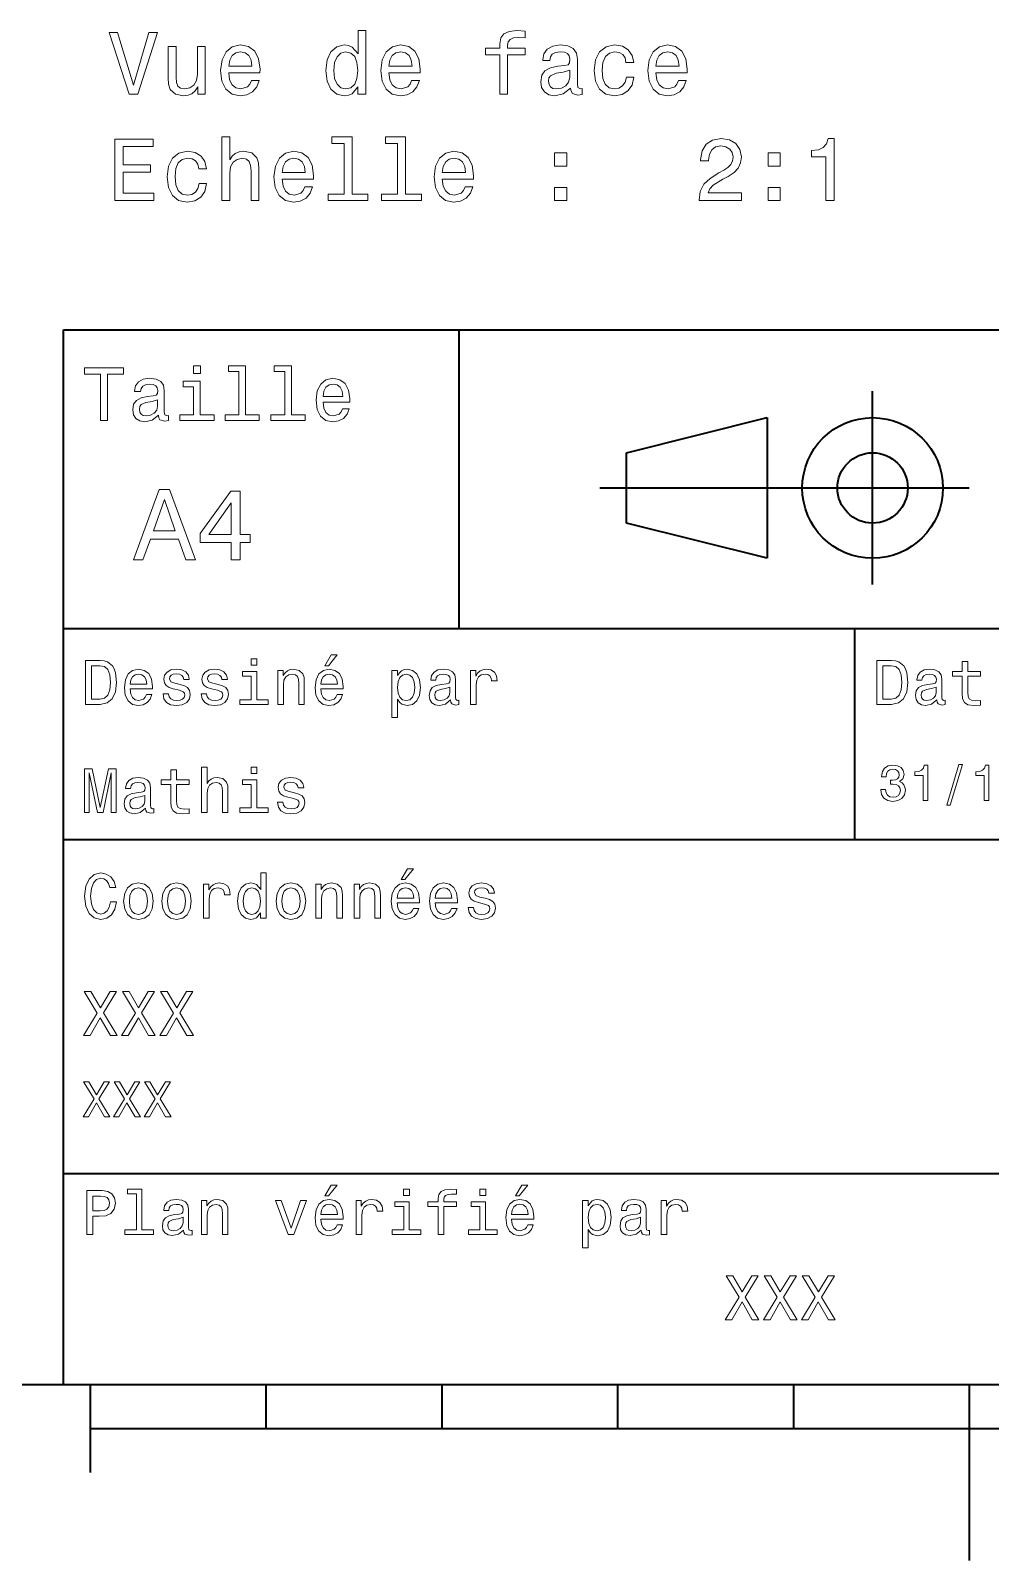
# Model space of a CAD drawing. Extents: x 0 to 297, y 0 to 210.
# Drawn here: x 95.1 to 149.7, y 0 to 87 of the extents above; entities that cross this region are included whole.
import ezdxf

# ---------------------------------------------------------------- set-up
doc = ezdxf.new("R2010")
doc.units = 0

msp = doc.modelspace()

# ---------------------------------------------------------------- linework, layer by layer
at = {"color": 7, "lineweight": 35}
for p, q in [((97, 10), (97, 70)), ((97, 70), (287, 70)), ((127.5, 61), (148.5, 61)), ((97, 53), (162, 53)), ((97, 41), (162, 41)), ((97, 22), (162, 22)), ((10, 10), (287, 10)), ((97, 10), (287, 10)), ((98.5, 7.5), (198.5, 7.5))]:
    msp.add_line(p, q, dxfattribs=at)
at = {"color": 7, "lineweight": 35, "ltscale": 0.425}
msp.add_line((119.5, 53), (119.5, 70), dxfattribs=at)
at = {"color": 7, "lineweight": 35, "ltscale": 0.275}
msp.add_line((143, 55.5), (143, 66.5), dxfattribs=at)
at = {"color": 7, "lineweight": 35, "ltscale": 0.206155}
for p, q in [((129, 63), (137, 65)), ((137, 57), (129, 59))]:
    msp.add_line(p, q, dxfattribs=at)
at = {"color": 7, "lineweight": 35, "ltscale": 0.2}
msp.add_line((137, 65), (137, 57), dxfattribs=at)
at = {"color": 7, "lineweight": 35, "ltscale": 0.1}
msp.add_line((129, 59), (129, 63), dxfattribs=at)
at = {"color": 7, "lineweight": 35, "ltscale": 0.3}
msp.add_line((142, 41), (142, 53), dxfattribs=at)
at = {"color": 7, "lineweight": 35, "ltscale": 0.125}
msp.add_line((98.5, 10), (98.5, 5), dxfattribs=at)
at = {"color": 7, "lineweight": 35, "ltscale": 0.0625}
for p, q in [((108.5, 10), (108.5, 7.5)), ((118.5, 10), (118.5, 7.5)), ((128.5, 10), (128.5, 7.5)), ((138.5, 10), (138.5, 7.5))]:
    msp.add_line(p, q, dxfattribs=at)
at = {"color": 7, "lineweight": 35, "ltscale": 0.25}
msp.add_line((148.5, 10), (148.5, 0), dxfattribs=at)
at = {"color": 7, "lineweight": 13}
for points in [[(113.737671, 83.812263), (113.737671, 83.393677), (114.181473, 83.393677), (114.181473, 87.014717), (113.742706, 87.014717), (113.742706, 85.688347), (113.404816, 86.071632), (113.198044, 86.162407), (112.961014, 86.197708), (112.532333, 86.096848), (112.199486, 85.814423), (111.98262, 85.360535), (111.906975, 84.750305), (111.98262, 84.140076), (112.199486, 83.681137), (112.532333, 83.393677), (112.961014, 83.297859), (113.198044, 83.33316), (113.409859, 83.423935)], [(121.796745, 85.632874), (121.796745, 83.393677), (122.240555, 83.393677), (122.240555, 85.632874), (123.249191, 85.632874), (123.249191, 86.011108), (122.240555, 86.011108), (122.240555, 86.177536), (122.275848, 86.379265), (122.391846, 86.515434), (122.588531, 86.596123), (122.870956, 86.626389), (123.249191, 86.606216), (123.249191, 86.989502), (122.770088, 87.014717), (122.336372, 86.969322), (122.033775, 86.83316), (121.852219, 86.596123), (121.796745, 86.258232), (121.796745, 86.011108), (120.984787, 86.011108), (120.984787, 85.632874)], [(101.850777, 86.89872), (100.973259, 83.918175), (100.070518, 86.89872), (99.591415, 86.89872), (100.7211, 83.393677), (101.225418, 83.393677), (102.329887, 86.89872)], [(106.389687, 84.619179), (108.164902, 84.619179), (108.169945, 84.825951), (108.089249, 85.405922), (107.867348, 85.839645), (107.514328, 86.101891), (107.045303, 86.197708), (106.586372, 86.096848), (106.233345, 85.814423), (106.006401, 85.355492), (105.925705, 84.750305), (106.001358, 84.12999), (106.228302, 83.676094), (106.576286, 83.393677), (107.030174, 83.297859), (107.423546, 83.363419), (107.746315, 83.534889), (107.983345, 83.80722), (108.119514, 84.170334), (107.680748, 84.170334), (107.589973, 83.968605), (107.458847, 83.817307), (107.085648, 83.696274), (106.798187, 83.751747), (106.581329, 83.928261), (106.440117, 84.215721), (106.389687, 84.60405)], [(115.497757, 84.619179), (117.272972, 84.619179), (117.278015, 84.825951), (117.197319, 85.405922), (116.975418, 85.839645), (116.622391, 86.101891), (116.153374, 86.197708), (115.694443, 86.096848), (115.341415, 85.814423), (115.114471, 85.355492), (115.033775, 84.750305), (115.109428, 84.12999), (115.336372, 83.676094), (115.684357, 83.393677), (116.138245, 83.297859), (116.531616, 83.363419), (116.854385, 83.534889), (117.091415, 83.80722), (117.227585, 84.170334), (116.788818, 84.170334), (116.698044, 83.968605), (116.566917, 83.817307), (116.193718, 83.696274), (115.906258, 83.751747), (115.689392, 83.928261), (115.548187, 84.215721), (115.497757, 84.60405)], [(125.826286, 83.746704), (125.826286, 83.731575), (125.851501, 83.560104), (125.927147, 83.439064), (126.244873, 83.343246), (126.491989, 83.383591), (126.491989, 83.726532), (126.386078, 83.711403), (126.244873, 83.776962), (126.219658, 83.978691), (126.219658, 85.380707), (126.159134, 85.738777), (125.98262, 85.990936), (125.674988, 86.142235), (125.241272, 86.197708), (124.817642, 86.137192), (124.504959, 85.965721), (124.308273, 85.698433), (124.242706, 85.345406), (124.242706, 85.315147), (124.641129, 85.315147), (124.67643, 85.526962), (124.787376, 85.678261), (124.968933, 85.769035), (125.226143, 85.804337), (125.473259, 85.779121), (125.649773, 85.703476), (125.755676, 85.57235), (125.790985, 85.390793), (125.770813, 85.178978), (125.690117, 85.073074), (125.488388, 85.022636), (125.110146, 84.982292), (124.67643, 84.891518), (124.36879, 84.730133), (124.187233, 84.477974), (124.13176, 84.104774), (124.18219, 83.771919), (124.338531, 83.524803), (124.590691, 83.368462), (124.938675, 83.312988), (125.4077, 83.418892)], [(128.978302, 85.204193), (129.417053, 85.204193), (129.326279, 85.607651), (129.109421, 85.925377), (128.77153, 86.122063), (128.332764, 86.197708), (127.848618, 86.096848), (127.480461, 85.814423), (127.248474, 85.355492), (127.167786, 84.740219), (127.243431, 84.12999), (127.470375, 83.676094), (127.828445, 83.393677), (128.317642, 83.297859), (128.751358, 83.373505), (129.089249, 83.58532), (129.321243, 83.918175), (129.422104, 84.361977), (128.998474, 84.361977), (128.922821, 84.079559), (128.781616, 83.867737), (128.57988, 83.736618), (128.332764, 83.696274), (128.025131, 83.761833), (127.80323, 83.963562), (127.667061, 84.291374), (127.621674, 84.755348), (127.667061, 85.209236), (127.808273, 85.537048), (128.035217, 85.738777), (128.332764, 85.80938), (128.595016, 85.763992), (128.791702, 85.648003), (128.922821, 85.45636)], [(130.677872, 84.619179), (132.453079, 84.619179), (132.45813, 84.825951), (132.377441, 85.405922), (132.155533, 85.839645), (131.802505, 86.101891), (131.333481, 86.197708), (130.874557, 86.096848), (130.52153, 85.814423), (130.294586, 85.355492), (130.213898, 84.750305), (130.289536, 84.12999), (130.516479, 83.676094), (130.864471, 83.393677), (131.318359, 83.297859), (131.711731, 83.363419), (132.0345, 83.534889), (132.27153, 83.80722), (132.4077, 84.170334), (131.968933, 84.170334), (131.878159, 83.968605), (131.74704, 83.817307), (131.37384, 83.696274), (131.086365, 83.751747), (130.869507, 83.928261), (130.728302, 84.215721), (130.677872, 84.60405)], [(105.05323, 86.101891), (104.609421, 86.101891), (104.609421, 84.53849), (104.55899, 84.175377), (104.412735, 83.913132), (104.185791, 83.751747), (103.888245, 83.701317), (103.651215, 83.741661), (103.499916, 83.862694), (103.414177, 84.069466), (103.394005, 84.361977), (103.394005, 86.101891), (102.950203, 86.101891), (102.950203, 84.321632), (102.965332, 83.963562), (103.061157, 83.666008), (103.353661, 83.393677), (103.822678, 83.297859), (104.074844, 83.33316), (104.291702, 83.423935), (104.478302, 83.580276), (104.629601, 83.80722), (104.629601, 83.393677), (105.05323, 83.393677)], [(106.389687, 84.992378), (106.44516, 85.340363), (106.581329, 85.597565), (106.788101, 85.753906), (107.060432, 85.80938), (107.327728, 85.753906), (107.5345, 85.597565), (107.660576, 85.340363), (107.705963, 84.992378)], [(113.036659, 85.799294), (113.329163, 85.728691), (113.551071, 85.532005), (113.68219, 85.204193), (113.73262, 84.750305), (113.68219, 84.291374), (113.551071, 83.963562), (113.329163, 83.761833), (113.036659, 83.696274), (112.759277, 83.761833), (112.547462, 83.963562), (112.406258, 84.296417), (112.360863, 84.750305), (112.406258, 85.19915), (112.547462, 85.526962), (112.759277, 85.728691)], [(115.497757, 84.992378), (115.55323, 85.340363), (115.689392, 85.597565), (115.896164, 85.753906), (116.168503, 85.80938), (116.435791, 85.753906), (116.642563, 85.597565), (116.768646, 85.340363), (116.814034, 84.992378)], [(130.677872, 84.992378), (130.733337, 85.340363), (130.869507, 85.597565), (131.076279, 85.753906), (131.348618, 85.80938), (131.615906, 85.753906), (131.822678, 85.597565), (131.948761, 85.340363), (131.994141, 84.992378)], [(125.775848, 84.341805), (125.715332, 84.079559), (125.553947, 83.877823), (125.311874, 83.746704), (125.014328, 83.701317), (124.822678, 83.726532), (124.686516, 83.80722), (124.600784, 83.948433), (124.575562, 84.145119), (124.595734, 84.321632), (124.67643, 84.447708), (124.999191, 84.588921), (125.4077, 84.649437), (125.775848, 84.770477)], [(106.001358, 77.346848), (106.44516, 77.346848), (106.44516, 78.910248), (106.490547, 79.268318), (106.636803, 79.530563), (106.863747, 79.691948), (107.166344, 79.752464), (107.408417, 79.702034), (107.559715, 79.565865), (107.635361, 79.338921), (107.660576, 79.036331), (107.660576, 77.346848), (108.104385, 77.346848), (108.104385, 79.127106), (108.084206, 79.485176), (107.993431, 79.78273), (107.695877, 80.055061), (107.231903, 80.150879), (106.979744, 80.115578), (106.762886, 80.01976), (106.581329, 79.868462), (106.44516, 79.66169), (106.44516, 80.967888), (106.001358, 80.967888)], [(112.955963, 80.594688), (112.955963, 77.720047), (112.043144, 77.720047), (112.043144, 77.346848), (114.307549, 77.346848), (114.307549, 77.720047), (113.399773, 77.720047), (113.399773, 80.967888), (112.260002, 80.967888), (112.260002, 80.594688)], [(115.991989, 80.594688), (115.991989, 77.720047), (115.079163, 77.720047), (115.079163, 77.346848), (117.343575, 77.346848), (117.343575, 77.720047), (116.435791, 77.720047), (116.435791, 80.967888), (115.296021, 80.967888), (115.296021, 80.594688)], [(99.914177, 77.346848), (102.133202, 77.346848), (102.133202, 77.770477), (100.378159, 77.770477), (100.378159, 78.955635), (101.941559, 78.955635), (101.941559, 79.374222), (100.378159, 79.374222), (100.378159, 80.423218), (102.092857, 80.423218), (102.092857, 80.846848), (99.914177, 80.846848)], [(104.690117, 79.157364), (105.128876, 79.157364), (105.038101, 79.560822), (104.821243, 79.878548), (104.483345, 80.075233), (104.044586, 80.150879), (103.560432, 80.050018), (103.192276, 79.767593), (102.960289, 79.308662), (102.879601, 78.69339), (102.955246, 78.08316), (103.18219, 77.629265), (103.54026, 77.346848), (104.029457, 77.25103), (104.463173, 77.326675), (104.801071, 77.53849), (105.033058, 77.871346), (105.133919, 78.315147), (104.710289, 78.315147), (104.634644, 78.03273), (104.493431, 77.820908), (104.291702, 77.689789), (104.044586, 77.649445), (103.736946, 77.715004), (103.515045, 77.916733), (103.378876, 78.244545), (103.333488, 78.708519), (103.378876, 79.162407), (103.520088, 79.490219), (103.747032, 79.691948), (104.044586, 79.76255), (104.306831, 79.717163), (104.503517, 79.601173), (104.634644, 79.409531)], [(109.425705, 78.57235), (111.200928, 78.57235), (111.205963, 78.779121), (111.125275, 79.359093), (110.903374, 79.792816), (110.550346, 80.055061), (110.081329, 80.150879), (109.622391, 80.050018), (109.269363, 79.767593), (109.042419, 79.308662), (108.961731, 78.703476), (109.037376, 78.08316), (109.264328, 77.629265), (109.612305, 77.346848), (110.0662, 77.25103), (110.459572, 77.316589), (110.782333, 77.48806), (111.019363, 77.760391), (111.155533, 78.123505), (110.716774, 78.123505), (110.625992, 77.921776), (110.494873, 77.770477), (110.121674, 77.649445), (109.834206, 77.704918), (109.617348, 77.881432), (109.476143, 78.168892), (109.425705, 78.55722)], [(118.533775, 78.57235), (120.30899, 78.57235), (120.314034, 78.779121), (120.233345, 79.359093), (120.011444, 79.792816), (119.658417, 80.055061), (119.189392, 80.150879), (118.730461, 80.050018), (118.377441, 79.767593), (118.15049, 79.308662), (118.069801, 78.703476), (118.145447, 78.08316), (118.372391, 77.629265), (118.720375, 77.346848), (119.174271, 77.25103), (119.567642, 77.316589), (119.890404, 77.48806), (120.127441, 77.760391), (120.263603, 78.123505), (119.824844, 78.123505), (119.734062, 77.921776), (119.602943, 77.770477), (119.229744, 77.649445), (118.942276, 77.704918), (118.725418, 77.881432), (118.584213, 78.168892), (118.533775, 78.55722)], [(124.91346, 79.303619), (125.609421, 79.303619), (125.609421, 80.055061), (124.91346, 80.055061)], [(133.138962, 77.346848), (135.544586, 77.346848), (135.544586, 77.780563), (133.64328, 77.780563), (133.749191, 78.017593), (133.930756, 78.214279), (134.49054, 78.57235), (134.788101, 78.723648), (135.120941, 78.940506), (135.357986, 79.192673), (135.494141, 79.490219), (135.544586, 79.828117), (135.458847, 80.251747), (135.221817, 80.584602), (134.858704, 80.796417), (134.389679, 80.872063), (133.905533, 80.786331), (133.537384, 80.549294), (133.300354, 80.171059), (133.21965, 79.671776), (133.21965, 79.601173), (133.678589, 79.601173), (133.678589, 79.641518), (133.723969, 79.984459), (133.860138, 80.236618), (134.076996, 80.398003), (134.364471, 80.453476), (134.656982, 80.403046), (134.87384, 80.276962), (135.015045, 80.080276), (135.065475, 79.83316), (135.030167, 79.601173), (134.934357, 79.404488), (134.772964, 79.233017), (134.551056, 79.081718), (134.25351, 78.920334), (133.759277, 78.607651), (133.411301, 78.274803), (133.204529, 77.871346), (133.138962, 77.361977)], [(137.057556, 79.303619), (137.75351, 79.303619), (137.75351, 80.055061), (137.057556, 80.055061)], [(140.350769, 77.346848), (140.809708, 77.346848), (140.809708, 80.872063), (140.466766, 80.872063), (140.375992, 80.56443), (140.194427, 80.357651), (139.917053, 80.236618), (139.533768, 80.196274), (139.533768, 79.838203), (140.350769, 79.838203)], [(109.425705, 78.945549), (109.481186, 79.293533), (109.617348, 79.550735), (109.82412, 79.707077), (110.096458, 79.76255), (110.363747, 79.707077), (110.570518, 79.550735), (110.696602, 79.293533), (110.741989, 78.945549)], [(118.533775, 78.945549), (118.589249, 79.293533), (118.725418, 79.550735), (118.93219, 79.707077), (119.204529, 79.76255), (119.471817, 79.707077), (119.678589, 79.550735), (119.804672, 79.293533), (119.85006, 78.945549)], [(124.91346, 77.346848), (125.609421, 77.346848), (125.609421, 78.098289), (124.91346, 78.098289)], [(137.057556, 77.346848), (137.75351, 77.346848), (137.75351, 78.098289), (137.057556, 78.098289)], [(104.786743, 67.940918), (104.384727, 67.940918), (104.384727, 67.508644), (104.786743, 67.508644)], [(106.969742, 67.621033), (106.969742, 65.157059), (106.187317, 65.157059), (106.187317, 64.837173), (108.128242, 64.837173), (108.128242, 65.157059), (107.350143, 65.157059), (107.350143, 67.940918), (106.373199, 67.940918), (106.373199, 67.621033)], [(109.572044, 67.621033), (109.572044, 65.157059), (108.789627, 65.157059), (108.789627, 64.837173), (110.730545, 64.837173), (110.730545, 65.157059), (109.952454, 65.157059), (109.952454, 67.940918), (108.975502, 67.940918), (108.975502, 67.621033)], [(99.102303, 64.837173), (99.5, 64.837173), (99.5, 67.47406), (100.407784, 67.47406), (100.407784, 67.837173), (98.190201, 67.837173), (98.190201, 67.47406), (99.102303, 67.47406)], [(102.387611, 65.139771), (102.387611, 65.126801), (102.409225, 64.979828), (102.47406, 64.876076), (102.746399, 64.793945), (102.958214, 64.828529), (102.958214, 65.122475), (102.867432, 65.109505), (102.746399, 65.165703), (102.724785, 65.338615), (102.724785, 66.540344), (102.672913, 66.84726), (102.521614, 67.0634), (102.257927, 67.193085), (101.886169, 67.240631), (101.523056, 67.188759), (101.255043, 67.041786), (101.086456, 66.812675), (101.030258, 66.510086), (101.030258, 66.484146), (101.371758, 66.484146), (101.402016, 66.665703), (101.497116, 66.795387), (101.65274, 66.873199), (101.873199, 66.903458), (102.085014, 66.881844), (102.236313, 66.817001), (102.327087, 66.704605), (102.357346, 66.548988), (102.340057, 66.367432), (102.270897, 66.276657), (102.097984, 66.233429), (101.773773, 66.198845), (101.402016, 66.121033), (101.138329, 65.982704), (100.982712, 65.766571), (100.935158, 65.446686), (100.978386, 65.161385), (101.112389, 64.949562), (101.328529, 64.815559), (101.626801, 64.768013), (102.028816, 64.858788)], [(104.773773, 65.157059), (104.773773, 67.080688), (103.796829, 67.080688), (103.796829, 66.756485), (104.393372, 66.756485), (104.393372, 65.157059), (103.615273, 65.157059), (103.615273, 64.837173), (105.560516, 64.837173), (105.560516, 65.157059)], [(111.750717, 65.887604), (113.272339, 65.887604), (113.276657, 66.064842), (113.207497, 66.561958), (113.017288, 66.933716), (112.714699, 67.158501), (112.312683, 67.240631), (111.919312, 67.154175), (111.616714, 66.912102), (111.422188, 66.51873), (111.353027, 66), (111.41787, 65.4683), (111.612396, 65.079247), (111.91066, 64.837173), (112.299713, 64.755043), (112.636887, 64.811234), (112.913544, 64.958214), (113.116714, 65.191643), (113.233429, 65.502876), (112.857346, 65.502876), (112.779541, 65.329971), (112.667145, 65.200287), (112.34726, 65.096542), (112.100868, 65.144089), (111.914986, 65.295387), (111.793945, 65.541786), (111.750717, 65.874634)], [(111.750717, 66.207489), (111.798271, 66.50576), (111.914986, 66.726219), (112.092216, 66.860229), (112.325653, 66.907776), (112.554756, 66.860229), (112.731987, 66.726219), (112.840057, 66.50576), (112.878967, 66.207489)], [(102.344383, 65.649857), (102.292511, 65.425072), (102.154182, 65.252159), (101.946686, 65.139771), (101.691643, 65.100861), (101.527374, 65.122475), (101.41066, 65.191643), (101.337173, 65.312675), (101.315559, 65.481262), (101.332855, 65.632561), (101.402016, 65.740631), (101.678673, 65.861671), (102.028816, 65.913544), (102.344383, 66.017288)], [(100.982712, 56.9049), (101.51297, 56.9049), (101.933716, 58.080692), (103.530258, 58.080692), (103.951012, 56.9049), (104.492798, 56.9049), (103.028816, 60.910664), (102.440926, 60.910664)], [(102.118156, 58.570606), (102.734871, 60.334293), (103.351585, 58.570606)], [(106.521614, 56.9049), (107.040344, 56.9049), (107.040344, 57.896255), (107.610954, 57.896255), (107.610954, 58.357349), (107.040344, 58.357349), (107.040344, 60.818443), (106.515854, 60.818443), (104.763687, 58.403458), (104.763687, 57.896255), (106.521614, 57.896255)], [(105.247841, 58.357349), (106.521614, 60.149857), (106.521614, 58.357349)], [(111.84726, 50.88797), (112.059799, 50.88797), (112.560516, 51.500362), (112.207489, 51.500362)], [(99.080688, 51.190563), (98.248558, 51.190563), (98.248558, 48.690563), (99.080688, 48.690563), (99.473343, 48.769814), (99.765129, 49.011169), (99.945244, 49.40382), (100.010086, 49.940563), (99.952446, 50.488113), (99.880402, 50.70425), (99.779541, 50.877163), (99.487755, 51.111313), (99.296829, 51.168949)], [(99.055473, 50.891571), (99.329254, 50.837536), (99.516571, 50.671829), (99.628242, 50.376442), (99.664268, 49.940563), (99.624641, 49.519093), (99.51297, 49.223705), (99.322044, 49.047192), (99.055473, 48.989555), (98.583572, 48.989555), (98.583572, 50.891571)], [(100.784584, 49.565922), (102.052597, 49.565922), (102.056198, 49.713619), (101.998558, 50.127884), (101.840057, 50.437683), (101.587898, 50.625), (101.252884, 50.693443), (100.925072, 50.621399), (100.672913, 50.41967), (100.510803, 50.091862), (100.453171, 49.659584), (100.507202, 49.216499), (100.669312, 48.892292), (100.91787, 48.690563), (101.242073, 48.62212), (101.523056, 48.668949), (101.753601, 48.791428), (101.922913, 48.98595), (102.020172, 49.245319), (101.706772, 49.245319), (101.64193, 49.101227), (101.548271, 48.993156), (101.2817, 48.9067), (101.07637, 48.946327), (100.921471, 49.072407), (100.820602, 49.27774), (100.784584, 49.555115)], [(103.623199, 49.818085), (103.317001, 49.890129), (103.090057, 49.972984), (103.014412, 50.142292), (103.036026, 50.261169), (103.111671, 50.347622), (103.234146, 50.401657), (103.41066, 50.423271), (103.579971, 50.401657), (103.713257, 50.336815), (103.799713, 50.239555), (103.835732, 50.109871), (104.145531, 50.109871), (104.145531, 50.117077), (104.091499, 50.351227), (103.943802, 50.534943), (103.713257, 50.650219), (103.41066, 50.693443), (103.104469, 50.650219), (102.881126, 50.531342), (102.740631, 50.354828), (102.697403, 50.131485), (102.729828, 49.915348), (102.830688, 49.76405), (102.996399, 49.655983), (103.237755, 49.580334), (103.590775, 49.493877), (103.806915, 49.40382), (103.864555, 49.331772), (103.886169, 49.223705), (103.853745, 49.09042), (103.767288, 48.989555), (103.626801, 48.924713), (103.439484, 48.903099), (103.241356, 48.924713), (103.09726, 49.000362), (103, 49.122841), (102.960373, 49.292149), (102.654175, 49.292149), (102.704613, 49.003963), (102.852303, 48.795029), (103.086456, 48.668949), (103.41066, 48.62212), (103.749283, 48.668949), (103.997841, 48.795029), (104.149139, 48.996758), (104.203171, 49.259727), (104.163544, 49.486671), (104.051872, 49.641571), (103.868156, 49.742435)], [(105.791786, 49.818085), (105.485588, 49.890129), (105.258644, 49.972984), (105.182999, 50.142292), (105.204613, 50.261169), (105.280258, 50.347622), (105.40274, 50.401657), (105.579254, 50.423271), (105.748558, 50.401657), (105.881844, 50.336815), (105.9683, 50.239555), (106.004326, 50.109871), (106.314117, 50.109871), (106.314117, 50.117077), (106.260086, 50.351227), (106.112396, 50.534943), (105.881844, 50.650219), (105.579254, 50.693443), (105.273056, 50.650219), (105.049713, 50.531342), (104.909225, 50.354828), (104.865997, 50.131485), (104.898415, 49.915348), (104.999283, 49.76405), (105.164986, 49.655983), (105.406342, 49.580334), (105.759369, 49.493877), (105.975502, 49.40382), (106.033142, 49.331772), (106.054756, 49.223705), (106.022339, 49.09042), (105.935883, 48.989555), (105.795387, 48.924713), (105.60807, 48.903099), (105.409943, 48.924713), (105.265854, 49.000362), (105.168587, 49.122841), (105.12896, 49.292149), (104.822769, 49.292149), (104.873199, 49.003963), (105.020897, 48.795029), (105.255043, 48.668949), (105.579254, 48.62212), (105.91787, 48.668949), (106.166428, 48.795029), (106.317726, 48.996758), (106.371758, 49.259727), (106.33213, 49.486671), (106.220459, 49.641571), (106.036743, 49.742435)], [(107.981987, 48.957134), (107.981987, 50.560158), (107.16787, 50.560158), (107.16787, 50.289986), (107.664986, 50.289986), (107.664986, 48.957134), (107.016571, 48.957134), (107.016571, 48.690563), (108.637611, 48.690563), (108.637611, 48.957134)], [(107.992798, 51.27702), (107.657784, 51.27702), (107.657784, 50.916786), (107.992798, 50.916786)], [(109.181557, 48.690563), (109.498558, 48.690563), (109.498558, 49.807278), (109.530983, 50.063042), (109.635445, 50.250362), (109.797546, 50.365635), (110.013687, 50.408863), (110.1866, 50.372841), (110.29467, 50.275578), (110.348701, 50.113472), (110.366714, 49.897335), (110.366714, 48.690563), (110.683716, 48.690563), (110.683716, 49.962177), (110.669312, 50.217941), (110.604469, 50.430477), (110.39193, 50.625), (110.060516, 50.693443), (109.876801, 50.668228), (109.721901, 50.599785), (109.588615, 50.484512), (109.484146, 50.329613), (109.484146, 50.625), (109.181557, 50.625)], [(111.627518, 49.565922), (112.895531, 49.565922), (112.899132, 49.713619), (112.841499, 50.127884), (112.682999, 50.437683), (112.430832, 50.625), (112.095825, 50.693443), (111.768013, 50.621399), (111.515854, 50.41967), (111.353745, 50.091862), (111.296112, 49.659584), (111.350143, 49.216499), (111.512245, 48.892292), (111.760803, 48.690563), (112.085014, 48.62212), (112.365997, 48.668949), (112.596542, 48.791428), (112.765854, 48.98595), (112.863113, 49.245319), (112.549713, 49.245319), (112.484871, 49.101227), (112.391212, 48.993156), (112.124641, 48.9067), (111.919312, 48.946327), (111.764412, 49.072407), (111.663544, 49.27774), (111.627518, 49.555115)], [(115.986313, 50.326012), (115.986313, 50.625), (115.669312, 50.625), (115.669312, 47.941284), (115.986313, 47.941284), (115.986313, 48.98595), (116.097984, 48.816643), (116.22406, 48.704971), (116.541069, 48.62212), (116.843658, 48.690563), (117.081413, 48.895893), (117.236313, 49.2201), (117.293945, 49.659584), (117.236313, 50.095463), (117.081413, 50.41967), (116.843658, 50.621399), (116.541069, 50.693443), (116.368156, 50.671829), (116.220459, 50.603386), (116.094383, 50.488113)], [(119.005043, 48.942726), (119.005043, 48.931919), (119.023056, 48.809441), (119.077087, 48.722984), (119.304031, 48.654541), (119.480545, 48.683357), (119.480545, 48.928314), (119.4049, 48.917507), (119.304031, 48.96434), (119.286026, 49.108429), (119.286026, 50.109871), (119.242798, 50.365635), (119.116714, 50.54575), (118.896973, 50.65382), (118.587173, 50.693443), (118.284584, 50.650219), (118.061241, 50.52774), (117.920746, 50.336815), (117.873917, 50.084656), (117.873917, 50.063042), (118.158501, 50.063042), (118.183716, 50.21434), (118.26297, 50.322407), (118.392654, 50.387249), (118.57637, 50.412464), (118.752884, 50.394455), (118.878967, 50.34042), (118.954613, 50.246758), (118.979828, 50.117077), (118.965416, 49.965778), (118.907784, 49.890129), (118.763687, 49.854107), (118.493515, 49.825291), (118.183716, 49.760448), (117.963974, 49.645176), (117.834297, 49.465057), (117.79467, 49.19849), (117.830688, 48.960735), (117.942368, 48.784222), (118.122482, 48.67255), (118.37104, 48.632927), (118.706055, 48.708576)], [(120.143372, 48.690563), (120.460373, 48.690563), (120.460373, 49.796471), (120.492798, 50.063042), (120.590057, 50.253963), (120.748558, 50.369236), (120.961098, 50.408863), (121.119598, 50.383648), (121.238472, 50.3116), (121.310516, 50.189121), (121.335739, 50.023415), (121.656342, 50.023415), (121.613113, 50.315205), (121.49424, 50.524136), (121.296112, 50.650219), (121.02594, 50.693443), (120.842224, 50.664627), (120.683716, 50.592579), (120.543228, 50.4701), (120.431557, 50.304398), (120.431557, 50.625), (120.143372, 50.625)], [(144.080688, 51.190563), (143.248566, 51.190563), (143.248566, 48.690563), (144.080688, 48.690563), (144.473343, 48.769814), (144.765137, 49.011169), (144.945251, 49.40382), (145.010086, 49.940563), (144.952454, 50.488113), (144.880402, 50.70425), (144.779541, 50.877163), (144.487747, 51.111313), (144.296829, 51.168949)], [(144.055481, 50.891571), (144.329254, 50.837536), (144.516571, 50.671829), (144.628235, 50.376442), (144.664261, 49.940563), (144.624634, 49.519093), (144.51297, 49.223705), (144.322052, 49.047192), (144.055481, 48.989555), (143.583572, 48.989555), (143.583572, 50.891571)], [(146.656342, 48.942726), (146.656342, 48.931919), (146.674347, 48.809441), (146.728394, 48.722984), (146.955338, 48.654541), (147.131851, 48.683357), (147.131851, 48.928314), (147.056198, 48.917507), (146.955338, 48.96434), (146.937317, 49.108429), (146.937317, 50.109871), (146.894089, 50.365635), (146.768005, 50.54575), (146.548264, 50.65382), (146.23848, 50.693443), (145.935883, 50.650219), (145.71254, 50.52774), (145.572052, 50.336815), (145.525223, 50.084656), (145.525223, 50.063042), (145.809799, 50.063042), (145.835022, 50.21434), (145.914261, 50.322407), (146.043945, 50.387249), (146.227661, 50.412464), (146.404175, 50.394455), (146.530258, 50.34042), (146.605911, 50.246758), (146.631119, 50.117077), (146.616714, 49.965778), (146.559082, 49.890129), (146.414978, 49.854107), (146.144806, 49.825291), (145.835022, 49.760448), (145.61528, 49.645176), (145.485596, 49.465057), (145.445969, 49.19849), (145.481995, 48.960735), (145.593658, 48.784222), (145.773773, 48.67255), (146.022339, 48.632927), (146.357346, 48.708576)], [(148.100861, 50.289986), (148.100861, 49.320965), (148.122482, 49.007565), (148.223343, 48.791428), (148.425079, 48.665348), (148.767288, 48.62212), (149.141937, 48.640129), (149.141937, 48.913906), (148.868149, 48.892292), (148.619598, 48.921112), (148.486313, 49.011169), (148.42868, 49.162464), (148.417862, 49.375), (148.417862, 50.289986), (149.141937, 50.289986), (149.141937, 50.560158), (148.417862, 50.560158), (148.417862, 51.125721), (148.100861, 51.125721), (148.100861, 50.560158), (147.553314, 50.560158), (147.553314, 50.289986)], [(100.784584, 49.832493), (100.824211, 50.081055), (100.921471, 50.264771), (101.069168, 50.376442), (101.263687, 50.416069), (101.454613, 50.376442), (101.602303, 50.264771), (101.69236, 50.081055), (101.724785, 49.832493)], [(111.627518, 49.832493), (111.667145, 50.081055), (111.764412, 50.264771), (111.912102, 50.376442), (112.106628, 50.416069), (112.297546, 50.376442), (112.445244, 50.264771), (112.535301, 50.081055), (112.567726, 49.832493)], [(116.48703, 48.9067), (116.274498, 48.953533), (116.119598, 49.097622), (116.022339, 49.331772), (115.989914, 49.659584), (116.022339, 49.983791), (116.119598, 50.217941), (116.274498, 50.358429), (116.48703, 50.408863), (116.681557, 50.358429), (116.836456, 50.21434), (116.933716, 49.98019), (116.969742, 49.659584), (116.933716, 49.335377), (116.836456, 49.097622), (116.681557, 48.953533)], [(118.969025, 49.367798), (118.925797, 49.180477), (118.810516, 49.036385), (118.637611, 48.942726), (118.425072, 48.910305), (118.288185, 48.928314), (118.190926, 48.98595), (118.129684, 49.086815), (118.111671, 49.227306), (118.126083, 49.353386), (118.183716, 49.443443), (118.414268, 49.544312), (118.706055, 49.587536), (118.969025, 49.673992)], [(146.620316, 49.367798), (146.577087, 49.180477), (146.461823, 49.036385), (146.28891, 48.942726), (146.07637, 48.910305), (145.939484, 48.928314), (145.842224, 48.98595), (145.780975, 49.086815), (145.76297, 49.227306), (145.777374, 49.353386), (145.835022, 49.443443), (146.065567, 49.544312), (146.357346, 49.587536), (146.620316, 49.673992)], [(147.213257, 42.956772), (147.412109, 42.956772), (148.109512, 45.279541), (147.907791, 45.279541)], [(98.183716, 42.530979), (98.461098, 42.530979), (98.461098, 44.80043), (98.929398, 42.530979), (99.239197, 42.530979), (99.703888, 44.80043), (99.703888, 42.530979), (99.984871, 42.530979), (99.984871, 45.030979), (99.545387, 45.030979), (99.084297, 42.826366), (98.626801, 45.030979), (98.183716, 45.030979)], [(101.656342, 42.783142), (101.656342, 42.772335), (101.674355, 42.649857), (101.728386, 42.5634), (101.95533, 42.494957), (102.131844, 42.523773), (102.131844, 42.76873), (102.056198, 42.757923), (101.95533, 42.804756), (101.937317, 42.948845), (101.937317, 43.950287), (101.894089, 44.206051), (101.768013, 44.386166), (101.548271, 44.494236), (101.238472, 44.533859), (100.935883, 44.490635), (100.71254, 44.368156), (100.572044, 44.177231), (100.525215, 43.925072), (100.525215, 43.903458), (100.809799, 43.903458), (100.835014, 44.054756), (100.914268, 44.162823), (101.043945, 44.227665), (101.227669, 44.25288), (101.404175, 44.234871), (101.530258, 44.180836), (101.605911, 44.087173), (101.631126, 43.957493), (101.616714, 43.806194), (101.559074, 43.730545), (101.414986, 43.694523), (101.144814, 43.665707), (100.835014, 43.600864), (100.615273, 43.485592), (100.485588, 43.305473), (100.445969, 43.038906), (100.481987, 42.801151), (100.593658, 42.624638), (100.773773, 42.512966), (101.022331, 42.473343), (101.357346, 42.548992)], [(103.100861, 44.130402), (103.100861, 43.161381), (103.122482, 42.84798), (103.223343, 42.631844), (103.425072, 42.505764), (103.767288, 42.462536), (104.14193, 42.480545), (104.14193, 42.754322), (103.868156, 42.732708), (103.619598, 42.761528), (103.486313, 42.851585), (103.428673, 43.00288), (103.41787, 43.215416), (103.41787, 44.130402), (104.14193, 44.130402), (104.14193, 44.400574), (103.41787, 44.400574), (103.41787, 44.966137), (103.100861, 44.966137), (103.100861, 44.400574), (102.553314, 44.400574), (102.553314, 44.130402)], [(104.844383, 42.530979), (105.161385, 42.530979), (105.161385, 43.647694), (105.193802, 43.903458), (105.298271, 44.090778), (105.460373, 44.206051), (105.676514, 44.249279), (105.849426, 44.213257), (105.957497, 44.115993), (106.011528, 43.953888), (106.029541, 43.737751), (106.029541, 42.530979), (106.346542, 42.530979), (106.346542, 43.802593), (106.33213, 44.058357), (106.267288, 44.270893), (106.054756, 44.465416), (105.723343, 44.533859), (105.543228, 44.508644), (105.388329, 44.440201), (105.258644, 44.33213), (105.161385, 44.184437), (105.161385, 45.117435), (104.844383, 45.117435)], [(107.981987, 42.79755), (107.981987, 44.400574), (107.16787, 44.400574), (107.16787, 44.130402), (107.664986, 44.130402), (107.664986, 42.79755), (107.016571, 42.79755), (107.016571, 42.530979), (108.637611, 42.530979), (108.637611, 42.79755)], [(107.992798, 45.117435), (107.657784, 45.117435), (107.657784, 44.757202), (107.992798, 44.757202)], [(110.12896, 43.658501), (109.822769, 43.730545), (109.595825, 43.8134), (109.520172, 43.982708), (109.541786, 44.101585), (109.617432, 44.188038), (109.739914, 44.242073), (109.916428, 44.263687), (110.085732, 44.242073), (110.219017, 44.177231), (110.305473, 44.079971), (110.341499, 43.950287), (110.651299, 43.950287), (110.651299, 43.957493), (110.59726, 44.191643), (110.44957, 44.375359), (110.219017, 44.490635), (109.916428, 44.533859), (109.610229, 44.490635), (109.386887, 44.371758), (109.246399, 44.195244), (109.203171, 43.971901), (109.235588, 43.755764), (109.336456, 43.604465), (109.502159, 43.496399), (109.743515, 43.42075), (110.096542, 43.334293), (110.312683, 43.244236), (110.370316, 43.172188), (110.39193, 43.064121), (110.359512, 42.930836), (110.273056, 42.829971), (110.132568, 42.765129), (109.945244, 42.743515), (109.747116, 42.765129), (109.603027, 42.840778), (109.505768, 42.963257), (109.466141, 43.132565), (109.159943, 43.132565), (109.210373, 42.844379), (109.35807, 42.635445), (109.592216, 42.509365), (109.916428, 42.462536), (110.255043, 42.509365), (110.503601, 42.635445), (110.6549, 42.837173), (110.708931, 43.100143), (110.669312, 43.327087), (110.55764, 43.481987), (110.373917, 43.582851)], [(143.466858, 43.853027), (143.466858, 43.832855), (143.51297, 43.556198), (143.648422, 43.348705), (143.861679, 43.216141), (144.144104, 43.167149), (144.443802, 43.216141), (144.668594, 43.342941), (144.812683, 43.54467), (144.864563, 43.804035), (144.841507, 43.974064), (144.778107, 44.112392), (144.674362, 44.219021), (144.536026, 44.296829), (144.723343, 44.45245), (144.789627, 44.700291), (144.746399, 44.925072), (144.622482, 45.0951), (144.420761, 45.201729), (144.144104, 45.239193), (143.884735, 45.193085), (143.685883, 45.066284), (143.556198, 44.864555), (143.51297, 44.596542), (143.51297, 44.57637), (143.769455, 44.57637), (143.792511, 44.760807), (143.867447, 44.893372), (143.98848, 44.974064), (144.158508, 45.002884), (144.308365, 44.979828), (144.417877, 44.919308), (144.484161, 44.821327), (144.510086, 44.688763), (144.484161, 44.54755), (144.414993, 44.45245), (144.293945, 44.394814), (144.129684, 44.377522), (144.017288, 44.380405), (144.017288, 44.15274), (144.158508, 44.158501), (144.340057, 44.132565), (144.47551, 44.0634), (144.556198, 43.951008), (144.585022, 43.804035), (144.553314, 43.63689), (144.469742, 43.51297), (144.337173, 43.435158), (144.161392, 43.409222), (143.979828, 43.438042), (143.84726, 43.524498), (143.763687, 43.662827), (143.731995, 43.853027)], [(145.876083, 43.224785), (146.138336, 43.224785), (146.138336, 45.239193), (145.942368, 45.239193), (145.890488, 45.0634), (145.786743, 44.945248), (145.62825, 44.876083), (145.409225, 44.853027), (145.409225, 44.648415), (145.876083, 44.648415)], [(149.345825, 43.224785), (149.608078, 43.224785), (149.608078, 45.239193), (149.412109, 45.239193), (149.360229, 45.0634), (149.256485, 44.945248), (149.097992, 44.876083), (148.878967, 44.853027), (148.878967, 44.648415), (149.345825, 44.648415)], [(101.620316, 43.208214), (101.577087, 43.020893), (101.461815, 42.876801), (101.288902, 42.783142), (101.07637, 42.750721), (100.939484, 42.76873), (100.842216, 42.826366), (100.780983, 42.927231), (100.76297, 43.067722), (100.777374, 43.193802), (100.835014, 43.283859), (101.065559, 43.384727), (101.357346, 43.427952), (101.620316, 43.514408)], [(116.184441, 38.728386), (116.396973, 38.728386), (116.897697, 39.340778), (116.54467, 39.340778)], [(99.66787, 37.460373), (99.595818, 37.15778), (99.476944, 36.941643), (99.311241, 36.808357), (99.116714, 36.765129), (98.882568, 36.829971), (98.698845, 37.024494), (98.57637, 37.341499), (98.536743, 37.780979), (98.57637, 38.216858), (98.695244, 38.537464), (98.87896, 38.731987), (99.116714, 38.80043), (99.289627, 38.764408), (99.437317, 38.663544), (99.552597, 38.501442), (99.631844, 38.278099), (99.97406, 38.278099), (99.865997, 38.620316), (99.678673, 38.879681), (99.422913, 39.041786), (99.116714, 39.099422), (98.734871, 39.009365), (98.443085, 38.757202), (98.25576, 38.342937), (98.190926, 37.780979), (98.25576, 37.219021), (98.443085, 36.804756), (98.734871, 36.548992), (99.116714, 36.462536), (99.451729, 36.530979), (99.721901, 36.721901), (99.912827, 37.035301), (100.013687, 37.460373)], [(100.413544, 37.496399), (100.471184, 37.056915), (100.636887, 36.732708), (100.899857, 36.530979), (101.252884, 36.462536), (101.602303, 36.530979), (101.865273, 36.729107), (102.030983, 37.053314), (102.092216, 37.496399), (102.030983, 37.935879), (101.865273, 38.263687), (101.602303, 38.461815), (101.252884, 38.533859), (100.899857, 38.461815), (100.636887, 38.260086), (100.471184, 37.935879)], [(102.58213, 37.496399), (102.639771, 37.056915), (102.805473, 36.732708), (103.068443, 36.530979), (103.421471, 36.462536), (103.770897, 36.530979), (104.033859, 36.729107), (104.19957, 37.053314), (104.260803, 37.496399), (104.19957, 37.935879), (104.033859, 38.263687), (103.770897, 38.461815), (103.421471, 38.533859), (103.068443, 38.461815), (102.805473, 38.260086), (102.639771, 37.935879)], [(104.963257, 36.530979), (105.280258, 36.530979), (105.280258, 37.636887), (105.312683, 37.903458), (105.409943, 38.094379), (105.568443, 38.209652), (105.780983, 38.249279), (105.939484, 38.224064), (106.058357, 38.152016), (106.130402, 38.029537), (106.155617, 37.863831), (106.476227, 37.863831), (106.432999, 38.155621), (106.314117, 38.364552), (106.115997, 38.490635), (105.845825, 38.533859), (105.662102, 38.505043), (105.503601, 38.432995), (105.363113, 38.310516), (105.251442, 38.144814), (105.251442, 38.465416), (104.963257, 38.465416)], [(108.201729, 36.829971), (108.201729, 36.530979), (108.51873, 36.530979), (108.51873, 39.117435), (108.20533, 39.117435), (108.20533, 38.170029), (107.963974, 38.443802), (107.816284, 38.508644), (107.646973, 38.533859), (107.340775, 38.461815), (107.103027, 38.260086), (106.948128, 37.935879), (106.894089, 37.5), (106.948128, 37.064121), (107.103027, 36.736309), (107.340775, 36.530979), (107.646973, 36.462536), (107.816284, 36.487751), (107.967575, 36.552593)], [(109.087898, 37.496399), (109.145531, 37.056915), (109.311241, 36.732708), (109.574203, 36.530979), (109.927231, 36.462536), (110.276657, 36.530979), (110.539627, 36.729107), (110.70533, 37.053314), (110.766571, 37.496399), (110.70533, 37.935879), (110.539627, 38.263687), (110.276657, 38.461815), (109.927231, 38.533859), (109.574203, 38.461815), (109.311241, 38.260086), (109.145531, 37.935879)], [(111.350143, 36.530979), (111.667145, 36.530979), (111.667145, 37.647694), (111.69957, 37.903458), (111.804031, 38.090778), (111.966141, 38.206051), (112.182274, 38.249279), (112.355186, 38.213257), (112.463257, 38.115993), (112.517288, 37.953888), (112.535301, 37.737751), (112.535301, 36.530979), (112.852303, 36.530979), (112.852303, 37.802593), (112.837898, 38.058357), (112.773056, 38.270893), (112.560516, 38.465416), (112.229103, 38.533859), (112.045387, 38.508644), (111.890488, 38.440201), (111.757202, 38.324928), (111.65274, 38.170029), (111.65274, 38.465416), (111.350143, 38.465416)], [(113.51873, 36.530979), (113.835732, 36.530979), (113.835732, 37.647694), (113.868156, 37.903458), (113.972626, 38.090778), (114.134727, 38.206051), (114.350861, 38.249279), (114.523773, 38.213257), (114.631844, 38.115993), (114.685883, 37.953888), (114.703888, 37.737751), (114.703888, 36.530979), (115.020889, 36.530979), (115.020889, 37.802593), (115.006485, 38.058357), (114.941643, 38.270893), (114.729111, 38.465416), (114.39769, 38.533859), (114.213974, 38.508644), (114.059082, 38.440201), (113.925789, 38.324928), (113.821327, 38.170029), (113.821327, 38.465416), (113.51873, 38.465416)], [(115.964699, 37.406338), (117.232712, 37.406338), (117.236313, 37.554035), (117.178673, 37.9683), (117.020172, 38.278099), (116.768013, 38.465416), (116.432999, 38.533859), (116.105186, 38.461815), (115.853027, 38.260086), (115.690918, 37.932278), (115.633286, 37.5), (115.687317, 37.056915), (115.849426, 36.732708), (116.097984, 36.530979), (116.422188, 36.462536), (116.703171, 36.509365), (116.933716, 36.631844), (117.103027, 36.826366), (117.200287, 37.085735), (116.886887, 37.085735), (116.822044, 36.941643), (116.728386, 36.833572), (116.461815, 36.747116), (116.256485, 36.786743), (116.101585, 36.912823), (116.000717, 37.118156), (115.964699, 37.395531)], [(118.133286, 37.406338), (119.401299, 37.406338), (119.4049, 37.554035), (119.34726, 37.9683), (119.188766, 38.278099), (118.9366, 38.465416), (118.601585, 38.533859), (118.273773, 38.461815), (118.021614, 38.260086), (117.859512, 37.932278), (117.801872, 37.5), (117.855911, 37.056915), (118.018013, 36.732708), (118.266571, 36.530979), (118.590775, 36.462536), (118.871758, 36.509365), (119.10231, 36.631844), (119.271614, 36.826366), (119.368881, 37.085735), (119.055481, 37.085735), (118.990631, 36.941643), (118.896973, 36.833572), (118.630402, 36.747116), (118.425072, 36.786743), (118.270172, 36.912823), (118.169312, 37.118156), (118.133286, 37.395531)], [(120.971901, 37.658501), (120.66571, 37.730545), (120.438766, 37.8134), (120.363113, 37.982708), (120.384727, 38.101585), (120.460373, 38.188038), (120.582855, 38.242073), (120.759369, 38.263687), (120.92868, 38.242073), (121.061966, 38.177231), (121.148415, 38.079971), (121.184441, 37.950287), (121.49424, 37.950287), (121.49424, 37.957493), (121.440201, 38.191643), (121.292511, 38.375359), (121.061966, 38.490635), (120.759369, 38.533859), (120.453171, 38.490635), (120.229828, 38.371758), (120.08934, 38.195244), (120.046112, 37.971901), (120.078529, 37.755764), (120.179398, 37.604465), (120.3451, 37.496399), (120.586456, 37.42075), (120.939484, 37.334293), (121.155624, 37.244236), (121.213257, 37.172188), (121.234871, 37.064121), (121.202454, 36.930836), (121.115997, 36.829971), (120.97551, 36.765129), (120.788185, 36.743515), (120.590057, 36.765129), (120.445969, 36.840778), (120.348709, 36.963257), (120.309082, 37.132565), (120.002884, 37.132565), (120.053314, 36.844379), (120.201012, 36.635445), (120.435158, 36.509365), (120.759369, 36.462536), (121.097984, 36.509365), (121.346542, 36.635445), (121.497841, 36.837173), (121.551872, 37.100143), (121.512253, 37.327087), (121.400574, 37.481987), (121.216858, 37.582851)], [(100.737755, 37.5), (100.770172, 37.824207), (100.87104, 38.058357), (101.033142, 38.20245), (101.252884, 38.25288), (101.469017, 38.20245), (101.631126, 38.061958), (101.731987, 37.824207), (101.768013, 37.5), (101.731987, 37.172188), (101.631126, 36.934437), (101.469017, 36.790344), (101.252884, 36.743515), (101.033142, 36.790344), (100.87104, 36.934437), (100.770172, 37.172188)], [(102.906342, 37.5), (102.938759, 37.824207), (103.039627, 38.058357), (103.201729, 38.20245), (103.421471, 38.25288), (103.637611, 38.20245), (103.799713, 38.061958), (103.900574, 37.824207), (103.9366, 37.5), (103.900574, 37.172188), (103.799713, 36.934437), (103.637611, 36.790344), (103.421471, 36.743515), (103.201729, 36.790344), (103.039627, 36.934437), (102.938759, 37.172188)], [(107.701012, 38.249279), (107.909943, 38.198845), (108.068443, 38.058357), (108.162102, 37.824207), (108.198128, 37.5), (108.162102, 37.172188), (108.068443, 36.938038), (107.909943, 36.793949), (107.701012, 36.747116), (107.502884, 36.793949), (107.351585, 36.938038), (107.250717, 37.175793), (107.2183, 37.5), (107.250717, 37.820606), (107.351585, 38.054756), (107.502884, 38.198845)], [(109.412102, 37.5), (109.444527, 37.824207), (109.545387, 38.058357), (109.707489, 38.20245), (109.927231, 38.25288), (110.143372, 38.20245), (110.305473, 38.061958), (110.406342, 37.824207), (110.44236, 37.5), (110.406342, 37.172188), (110.305473, 36.934437), (110.143372, 36.790344), (109.927231, 36.743515), (109.707489, 36.790344), (109.545387, 36.934437), (109.444527, 37.172188)], [(115.964699, 37.672909), (116.004318, 37.921471), (116.101585, 38.105186), (116.249283, 38.216858), (116.443802, 38.256485), (116.634727, 38.216858), (116.782425, 38.105186), (116.872482, 37.921471), (116.9049, 37.672909)], [(118.133286, 37.672909), (118.172913, 37.921471), (118.270172, 38.105186), (118.41787, 38.216858), (118.612396, 38.256485), (118.803314, 38.216858), (118.951012, 38.105186), (119.041069, 37.921471), (119.073486, 37.672909)], [(98.129684, 29.850143), (98.507927, 29.850143), (99.080688, 30.862391), (99.664268, 29.850143), (100.046112, 29.850143), (99.264412, 31.136166), (100.006485, 32.353745), (99.642654, 32.353745), (99.091499, 31.427954), (98.551155, 32.353745), (98.172913, 32.353745), (98.911385, 31.132565)], [(100.298271, 29.850143), (100.676514, 29.850143), (101.249283, 30.862391), (101.832855, 29.850143), (102.214699, 29.850143), (101.432999, 31.136166), (102.175072, 32.353745), (101.811241, 32.353745), (101.260086, 31.427954), (100.719742, 32.353745), (100.341499, 32.353745), (101.079971, 31.132565)], [(102.466858, 29.850143), (102.8451, 29.850143), (103.41787, 30.862391), (104.001442, 29.850143), (104.383286, 29.850143), (103.601585, 31.136166), (104.343658, 32.353745), (103.979828, 32.353745), (103.428673, 31.427954), (102.888329, 32.353745), (102.510086, 32.353745), (103.248558, 31.132565)], [(98.103745, 25.224785), (98.406342, 25.224785), (98.864555, 26.034584), (99.331413, 25.224785), (99.636887, 25.224785), (99.011528, 26.253603), (99.605186, 27.227667), (99.314117, 27.227667), (98.873199, 26.487032), (98.440926, 27.227667), (98.138329, 27.227667), (98.729103, 26.250721)], [(99.838615, 25.224785), (100.141212, 25.224785), (100.599426, 26.034584), (101.066284, 25.224785), (101.371758, 25.224785), (100.746399, 26.253603), (101.340057, 27.227667), (101.048988, 27.227667), (100.60807, 26.487032), (100.175789, 27.227667), (99.873199, 27.227667), (100.463974, 26.250721)], [(101.573486, 25.224785), (101.876083, 25.224785), (102.334297, 26.034584), (102.801155, 25.224785), (103.106628, 25.224785), (102.48127, 26.253603), (103.074928, 27.227667), (102.783859, 27.227667), (102.342941, 26.487032), (101.91066, 27.227667), (101.60807, 27.227667), (102.198845, 26.250721)], [(98.324211, 18.530979), (98.655617, 18.530979), (98.655617, 19.586454), (99.023056, 19.586454), (99.394089, 19.604465), (99.689484, 19.730547), (99.880402, 19.975504), (99.945244, 20.310518), (99.894814, 20.620316), (99.750717, 20.847261), (99.51297, 20.98415), (99.188759, 21.030979), (98.324211, 21.030979)], [(101.137611, 20.850864), (101.137611, 18.79755), (100.485588, 18.79755), (100.485588, 18.530979), (102.103027, 18.530979), (102.103027, 18.79755), (101.454613, 18.79755), (101.454613, 21.117435), (100.640488, 21.117435), (100.640488, 20.850864)], [(111.84726, 20.728386), (112.059799, 20.728386), (112.560516, 21.340778), (112.207489, 21.340778)], [(116.667145, 21.117435), (116.33213, 21.117435), (116.33213, 20.757204), (116.667145, 20.757204)], [(118.295387, 20.130404), (118.295387, 18.530979), (118.612396, 18.530979), (118.612396, 20.130404), (119.332855, 20.130404), (119.332855, 20.400576), (118.612396, 20.400576), (118.612396, 20.519451), (118.637611, 20.663544), (118.720459, 20.760807), (118.860954, 20.818443), (119.062683, 20.840057), (119.332855, 20.825647), (119.332855, 21.099422), (118.990631, 21.117435), (118.680832, 21.085014), (118.464699, 20.987751), (118.335014, 20.818443), (118.295387, 20.577089), (118.295387, 20.400576), (117.715424, 20.400576), (117.715424, 20.130404)], [(121.004326, 21.117435), (120.669312, 21.117435), (120.669312, 20.757204), (121.004326, 20.757204)], [(122.690201, 20.728386), (122.90274, 20.728386), (123.403458, 21.340778), (123.05043, 21.340778)], [(99.098701, 20.724783), (99.314842, 20.703169), (99.473343, 20.634726), (99.567001, 20.508644), (99.599426, 20.310518), (99.5634, 20.101583), (99.466141, 19.975504), (99.30043, 19.910662), (99.073486, 19.892651), (98.655617, 19.892651), (98.655617, 20.724783)], [(103.824928, 18.78314), (103.824928, 18.772333), (103.842941, 18.649855), (103.896973, 18.5634), (104.123917, 18.494957), (104.30043, 18.523775), (104.30043, 18.768732), (104.224785, 18.757925), (104.123917, 18.804754), (104.105911, 18.948847), (104.105911, 19.950287), (104.062683, 20.206051), (103.9366, 20.386166), (103.716858, 20.494236), (103.407059, 20.533861), (103.104469, 20.490633), (102.881126, 20.368155), (102.740631, 20.177233), (102.693802, 19.925072), (102.693802, 19.903458), (102.978386, 19.903458), (103.003601, 20.054754), (103.082855, 20.162823), (103.21254, 20.227665), (103.396255, 20.252882), (103.572769, 20.234869), (103.698845, 20.180836), (103.774498, 20.087175), (103.799713, 19.957493), (103.785301, 19.806194), (103.727669, 19.730547), (103.583572, 19.694523), (103.3134, 19.665705), (103.003601, 19.600864), (102.783859, 19.48559), (102.654175, 19.305475), (102.614555, 19.038904), (102.650574, 18.801151), (102.762245, 18.62464), (102.94236, 18.512968), (103.190926, 18.473343), (103.52594, 18.54899)], [(104.844383, 18.530979), (105.161385, 18.530979), (105.161385, 19.647694), (105.193802, 19.903458), (105.298271, 20.090778), (105.460373, 20.206051), (105.676514, 20.249279), (105.849426, 20.213255), (105.957497, 20.115993), (106.011528, 19.95389), (106.029541, 19.737751), (106.029541, 18.530979), (106.346542, 18.530979), (106.346542, 19.802593), (106.33213, 20.058357), (106.267288, 20.270893), (106.054756, 20.465418), (105.723343, 20.533861), (105.539627, 20.508644), (105.384727, 20.440201), (105.251442, 20.324926), (105.146973, 20.170029), (105.146973, 20.465418), (104.844383, 20.465418)], [(109.761528, 18.530979), (110.096542, 18.530979), (110.802597, 20.465418), (110.474785, 20.465418), (109.930832, 18.905619), (109.376083, 20.465418), (109.04467, 20.465418)], [(111.627518, 19.40634), (112.895531, 19.40634), (112.899132, 19.554033), (112.841499, 19.9683), (112.682999, 20.278097), (112.430832, 20.465418), (112.095825, 20.533861), (111.768013, 20.461815), (111.515854, 20.260086), (111.353745, 19.932276), (111.296112, 19.5), (111.350143, 19.056915), (111.512245, 18.732708), (111.760803, 18.530979), (112.085014, 18.462536), (112.365997, 18.509365), (112.596542, 18.631844), (112.765854, 18.826368), (112.863113, 19.085733), (112.549713, 19.085733), (112.484871, 18.941643), (112.391212, 18.833572), (112.124641, 18.747118), (111.919312, 18.786743), (111.764412, 18.912823), (111.663544, 19.118155), (111.627518, 19.395533)], [(111.627518, 19.672911), (111.667145, 19.921469), (111.764412, 20.105186), (111.912102, 20.216858), (112.106628, 20.256483), (112.297546, 20.216858), (112.445244, 20.105186), (112.535301, 19.921469), (112.567726, 19.672911)], [(113.637604, 18.530979), (113.954613, 18.530979), (113.954613, 19.636887), (113.98703, 19.903458), (114.08429, 20.094379), (114.242798, 20.209654), (114.45533, 20.249279), (114.613831, 20.224062), (114.732712, 20.152016), (114.804756, 20.029537), (114.829971, 19.863832), (115.150574, 19.863832), (115.107346, 20.155619), (114.988472, 20.364553), (114.790344, 20.490633), (114.520172, 20.533861), (114.336456, 20.505043), (114.177956, 20.432997), (114.03746, 20.310518), (113.925789, 20.144812), (113.925789, 20.465418), (113.637604, 20.465418)], [(116.656342, 18.79755), (116.656342, 20.400576), (115.842216, 20.400576), (115.842216, 20.130404), (116.33934, 20.130404), (116.33934, 18.79755), (115.690918, 18.79755), (115.690918, 18.530979), (117.311958, 18.530979), (117.311958, 18.79755)], [(120.993515, 18.79755), (120.993515, 20.400576), (120.179398, 20.400576), (120.179398, 20.130404), (120.676514, 20.130404), (120.676514, 18.79755), (120.028099, 18.79755), (120.028099, 18.530979), (121.649139, 18.530979), (121.649139, 18.79755)], [(122.470459, 19.40634), (123.73848, 19.40634), (123.742081, 19.554033), (123.684441, 19.9683), (123.52594, 20.278097), (123.273773, 20.465418), (122.938766, 20.533861), (122.610954, 20.461815), (122.358795, 20.260086), (122.196686, 19.932276), (122.139053, 19.5), (122.193085, 19.056915), (122.355194, 18.732708), (122.603745, 18.530979), (122.927956, 18.462536), (123.208939, 18.509365), (123.439484, 18.631844), (123.608795, 18.826368), (123.706055, 19.085733), (123.392654, 19.085733), (123.327812, 18.941643), (123.234154, 18.833572), (122.967583, 18.747118), (122.762253, 18.786743), (122.607353, 18.912823), (122.506485, 19.118155), (122.470459, 19.395533)], [(122.470459, 19.672911), (122.510086, 19.921469), (122.607353, 20.105186), (122.755043, 20.216858), (122.94957, 20.256483), (123.140488, 20.216858), (123.288185, 20.105186), (123.378242, 19.921469), (123.410667, 19.672911)], [(126.829254, 20.166426), (126.829254, 20.465418), (126.512253, 20.465418), (126.512253, 17.7817), (126.829254, 17.7817), (126.829254, 18.826368), (126.940926, 18.657061), (127.067009, 18.545389), (127.38401, 18.462536), (127.6866, 18.530979), (127.924355, 18.736311), (128.079254, 19.060518), (128.136887, 19.5), (128.079254, 19.935879), (127.924355, 20.260086), (127.6866, 20.461815), (127.38401, 20.533861), (127.211098, 20.512247), (127.0634, 20.443804), (126.937325, 20.328529)], [(127.329971, 18.747118), (127.117439, 18.793947), (126.96254, 18.93804), (126.86528, 19.17219), (126.832855, 19.5), (126.86528, 19.824207), (126.96254, 20.058357), (127.117439, 20.198847), (127.329971, 20.249279), (127.524498, 20.198847), (127.679398, 20.054754), (127.776657, 19.820604), (127.812683, 19.5), (127.776657, 19.175793), (127.679398, 18.93804), (127.524498, 18.793947)], [(129.847992, 18.78314), (129.847992, 18.772333), (129.865997, 18.649855), (129.920029, 18.5634), (130.146973, 18.494957), (130.323486, 18.523775), (130.323486, 18.768732), (130.247849, 18.757925), (130.146973, 18.804754), (130.128967, 18.948847), (130.128967, 19.950287), (130.085739, 20.206051), (129.959656, 20.386166), (129.739914, 20.494236), (129.430115, 20.533861), (129.127533, 20.490633), (128.904175, 20.368155), (128.763687, 20.177233), (128.716858, 19.925072), (128.716858, 19.903458), (129.00145, 19.903458), (129.026657, 20.054754), (129.105911, 20.162823), (129.235596, 20.227665), (129.419312, 20.252882), (129.595825, 20.234869), (129.721909, 20.180836), (129.797562, 20.087175), (129.822769, 19.957493), (129.808365, 19.806194), (129.750732, 19.730547), (129.606628, 19.694523), (129.336456, 19.665705), (129.026657, 19.600864), (128.806915, 19.48559), (128.677246, 19.305475), (128.637619, 19.038904), (128.67363, 18.801151), (128.785309, 18.62464), (128.965424, 18.512968), (129.213989, 18.473343), (129.548996, 18.54899)], [(130.986313, 18.530979), (131.303314, 18.530979), (131.303314, 19.636887), (131.335739, 19.903458), (131.432999, 20.094379), (131.591507, 20.209654), (131.804047, 20.249279), (131.96254, 20.224062), (132.081421, 20.152016), (132.153473, 20.029537), (132.17868, 19.863832), (132.499283, 19.863832), (132.456055, 20.155619), (132.337189, 20.364553), (132.139053, 20.490633), (131.868881, 20.533861), (131.685165, 20.505043), (131.526657, 20.432997), (131.386169, 20.310518), (131.274506, 20.144812), (131.274506, 20.465418), (130.986313, 20.465418)], [(103.788902, 19.208212), (103.745674, 19.020893), (103.630402, 18.876801), (103.457489, 18.78314), (103.244957, 18.750719), (103.10807, 18.768732), (103.010803, 18.826368), (102.94957, 18.927233), (102.931557, 19.067722), (102.945969, 19.193804), (103.003601, 19.283861), (103.234146, 19.384726), (103.52594, 19.427954), (103.788902, 19.514408)], [(129.811966, 19.208212), (129.768738, 19.020893), (129.653458, 18.876801), (129.48056, 18.78314), (129.268021, 18.750719), (129.131134, 18.768732), (129.033875, 18.826368), (128.972626, 18.927233), (128.95462, 19.067722), (128.969025, 19.193804), (129.026657, 19.283861), (129.257202, 19.384726), (129.548996, 19.427954), (129.811966, 19.514408)], [(134.623917, 13.690562), (135.002151, 13.690562), (135.574921, 14.70281), (136.158493, 13.690562), (136.540344, 13.690562), (135.758636, 14.976585), (136.500717, 16.194164), (136.136887, 16.194164), (135.585724, 15.268372), (135.04538, 16.194164), (134.667145, 16.194164), (135.405609, 14.972983)], [(136.792496, 13.690562), (137.170746, 13.690562), (137.743515, 14.70281), (138.327087, 13.690562), (138.708923, 13.690562), (137.927231, 14.976585), (138.669312, 16.194164), (138.305466, 16.194164), (137.754318, 15.268372), (137.213974, 16.194164), (136.835724, 16.194164), (137.574203, 14.972983)], [(138.96109, 13.690562), (139.33934, 13.690562), (139.912094, 14.70281), (140.495667, 13.690562), (140.877518, 13.690562), (140.09581, 14.976585), (140.837891, 16.194164), (140.47406, 16.194164), (139.922913, 15.268372), (139.382568, 16.194164), (139.004318, 16.194164), (139.742798, 14.972983)]]:
    msp.add_lwpolyline(points, close=True, dxfattribs=at)
at = {"color": 7, "lineweight": 35}
for radius in [4, 2]:
    msp.add_circle((143, 61), radius, dxfattribs=at)

doc.saveas('drawing.dxf')
